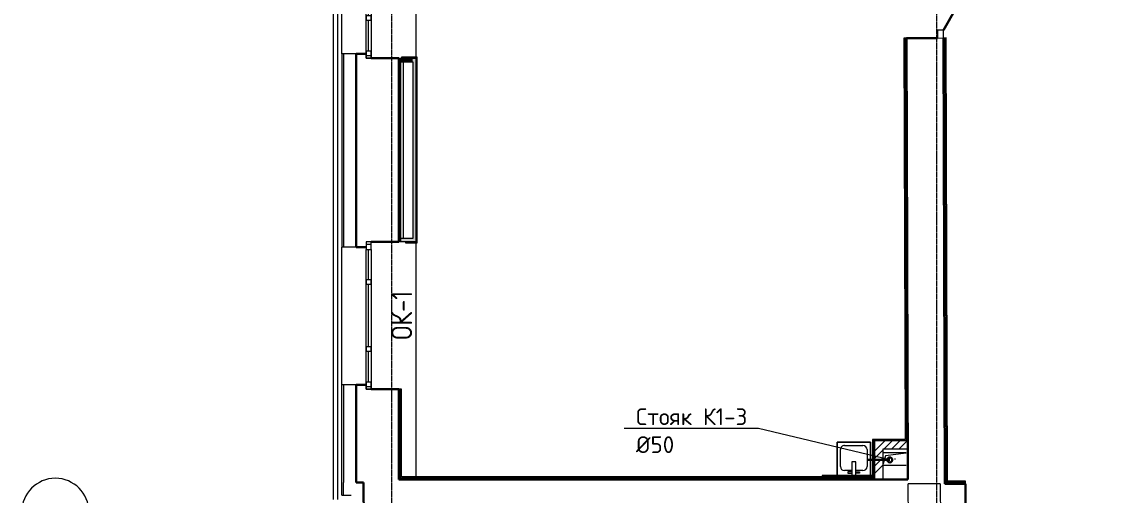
# Model space of a CAD drawing. Header units: millimetres. Extents: x -10178924 to 11692288, y -947381 to 58396.
# Drawn here: x -10915 to 2102, y -156149 to -150500 of the extents above; entities that cross this region are included whole.
import ezdxf
from ezdxf import colors
from ezdxf.entities.mleader import LeaderData, LeaderLine
from ezdxf.math import Vec2, Vec3

# ---------------------------------------------------------------- set-up
doc = ezdxf.new("R2010")
doc.units = ezdxf.units.MM
doc.linetypes.add('ADSK_Линия сетки', pattern=[25, 20, -2.5, 0, -2.5])
for name, color, linetype, lineweight in [('!К1', 32, 'Continuous', 30), ('_ Окна', 7, 'Continuous', 9), ('Выноски ВК', 7, 'Continuous', 0), ('Двери', 7, 'Continuous', 9), ('Марки окон', 7, 'Continuous', 20), ('Обобщенные модели', 7, 'Continuous', 18), ('Окна', 7, 'Continuous', 9), ('Оси', 253, 'Continuous', 9), ('Перекрытие', 7, 'Continuous', 18), ('Сантехника', 7, 'Continuous', 18), ('Стены внутренние', 7, 'Continuous', 18), ('Стены наружные', 7, 'Continuous', 18), ('Стены несущие', 7, 'Continuous', 30), ('Стены отделка', 7, 'Continuous', 30), ('Стены штриховка', 7, 'Continuous', 9), ('ШТРИХОВКА', 252, 'Continuous', 15)]:
    doc.layers.add(name, color=color, linetype=linetype, lineweight=lineweight)
doc.styles.add('GOST Common_2', font='GOST_Common.ttf', dxfattribs={"width": 0.9, "height": 250})
doc.styles.add('PDF ISOCPEUR', font='isocpeur.ttf')
pattern_1 = [(45, (0, -123085.82), (-269.4077, 269.4077), []), (45, (89.8, -123085.82), (-269.4077, 269.4077), []), (45, (179.6, -123085.82), (-269.4077, 269.4077), []), (45, (269.4, -123085.82), (-269.4077, 269.4077), [])]

# ---------------------------------------------------------------- blocks, each defined once
blk = doc.blocks.new('Дверь-Alumark_двупольная с глухим окном_S70 - 1400х2200 алюм ост Д30п-6129808-План 2-го этажа')
at = {"layer": 'Двери', "lineweight": 30}
for p, q in [((-480, 220), (312, 677)), ((730, 220), (475, 367))]:
    blk.add_line(p, q, dxfattribs=at)
at = {"layer": 'Двери'}
for p, q in [((-575, 220), (-575, 150)), ((-480, 220), (-575, 220)), ((-575, 150), (-480, 150)), ((-480, 150), (-480, 220)), ((730, 220), (730, 150)), ((825, 220), (730, 220)), ((730, 150), (825, 150)), ((825, 150), (825, 220))]:
    blk.add_line(p, q, dxfattribs=at)
blk = doc.blocks.new('окно трехпол с фрамугой - 1740 и 1760 -2300_h___нов_ ок1-2165949-План 2-го этажа')
at = {"layer": '_ Окна', "lineweight": 18}
for p, q in [((-880, 75), (-880, 135)), ((-880, 135), (-790, 135)), ((-790, 135), (-790, 75)), ((-430, 75), (-430, 135)), ((-430, 135), (-370, 135)), ((-370, 135), (-370, 75)), ((370, 75), (370, 135)), ((370, 135), (430, 135)), ((430, 135), (430, 75)), ((790, 135), (790, 75)), ((880, 135), (790, 135)), ((880, 75), (880, 135)), ((-790, 75), (-880, 75)), ((-370, 75), (-430, 75)), ((430, 75), (370, 75)), ((790, 75), (880, 75))]:
    blk.add_line(p, q, dxfattribs=at)
at = {"layer": '_ Окна'}
for p, q in [((-850, 75), (-850, 135)), ((850, 75), (850, 135)), ((-790, 105), (-430, 105)), ((-370, 105), (370, 105)), ((430, 105), (790, 105))]:
    blk.add_line(p, q, dxfattribs=at)
at = {"layer": 'Окна'}
for p, q in [((-880, 135), (-880, 75)), ((-790, 135), (-880, 135)), ((-790, 135), (-430, 135)), ((-370, 135), (-430, 135)), ((-370, 135), (370, 135)), ((430, 135), (370, 135)), ((430, 135), (790, 135)), ((880, 135), (790, 135)), ((880, 75), (880, 135)), ((-880, 75), (-790, 75)), ((-430, 75), (-790, 75)), ((-430, 75), (-370, 75)), ((370, 75), (-370, 75)), ((370, 75), (430, 75)), ((790, 75), (430, 75)), ((790, 75), (880, 75))]:
    blk.add_line(p, q, dxfattribs=at)
blk = doc.blocks.new('SND_2D_Раковина - 400х400-V36-План 2-го этажа')
at = {"layer": 'Сантехника'}
for p, q in [((-200, 180), (-200, -220)), ((-200, -220), (-200, 180)), ((-70, 150), (-25, 150)), ((-70, 135), (-70, 150)), ((-25, 135), (-70, 135)), ((-25, 180), (-25, 15)), ((25, 15), (25, 180)), ((70, 150), (25, 150)), ((25, 135), (70, 135)), ((70, 135), (70, 150)), ((200, -220), (200, 180)), ((200, 180), (200, -220)), ((-160, -130), (-160, 70)), ((-110, 120), (-25, 120)), ((-25, 15), (25, 15)), ((25, 120), (110, 120)), ((160, 70), (160, -130)), ((-200, -220), (200, -220)), ((200, -220), (-200, -220)), ((110, -180), (-110, -180))]:
    blk.add_line(p, q, dxfattribs=at)
for centre, start, end in [((-110, 70), 90, 180), ((110, 70), 0, 90), ((-110, -130), 180, 270), ((110, -130), 270, 0)]:
    blk.add_arc(centre, 50, start, end, dxfattribs=at)
blk = doc.blocks.new('GM_Отверстие прямоугольное _в плите_ - Отверстие-6229375-План 2-го этажа')
at = {"layer": 'Обобщенные модели'}
for p, q in [((-75, 131), (-75, -144)), ((-75, 131), (-75, -144)), ((-72, 131), (-38, -113)), ((75, -144), (75, 132)), ((75, -144), (75, 132)), ((-38, -113), (56, -144))]:
    blk.add_line(p, q, dxfattribs=at)
for start, end in [(0, 180), (180, 360), (0, 105), (240, 0), (195, 210)]:
    blk.add_arc((0, 0), 2.5, start, end, dxfattribs=at)
blk = doc.blocks.new('Ось сетки - Круг_Ø8 мм-8258-План 2-го этажа')
at = {"layer": 'Оси', "lineweight": 20}
for start, end in [(360, 180), (180, 360)]:
    blk.add_arc((0, 0), 4, start, end, dxfattribs=at)
blk = doc.blocks.new('2 этаж')
at = {"lineweight": 9}
h = blk.add_hatch(dxfattribs=at)
h.set_pattern_fill('ANSI34', color=256, scale=20)
h.set_pattern_definition(pattern_1)
h.paths.add_polyline_path([(44165, -114791), (44065, -114791), (44065, -117666), (44165, -117666), (44165, -117659)])
h.paths.add_polyline_path([(44165, -114459), (43455, -114459), (43455, -114559), (44065, -114559), (44065, -114791), (44165, -114791)])
h.paths.add_polyline_path([(42385, -114459), (41921, -114459), (41922, -114559), (42385, -114559)])
h.paths.add_polyline_path([(44153, -118721), (44165, -118721), (44165, -117666), (44065, -117666), (44065, -118721), (44140, -118721)])
h.paths.add_polyline_path([(38251, -129293), (38646, -129293), (38646, -128521), (38251, -128521)], flags=9)
h.paths.add_polyline_path([(-199, -128948), (196, -128948), (196, -128177), (-199, -128177)], flags=9)
h.paths.add_polyline_path([(2801, -128948), (3196, -128948), (3196, -128177), (2801, -128177)], flags=9)
h.paths.add_polyline_path([(6936, -128948), (7363, -128948), (7363, -128177), (6936, -128177)], flags=9)
h.paths.add_polyline_path([(9951, -128948), (10346, -128948), (10346, -128177), (9951, -128177)], flags=9)
h.paths.add_polyline_path([(17851, -128948), (18246, -128948), (18246, -128177), (17851, -128177)], flags=9)
h.paths.add_polyline_path([(30349, -128948), (30745, -128948), (30745, -128177), (30349, -128177)], flags=9)
h.paths.add_polyline_path([(41651, -128948), (42046, -128948), (42046, -128177), (41651, -128177)], flags=9)
h.paths.add_polyline_path([(48604, -128948), (49094, -128948), (49094, -128177), (48604, -128177)], flags=9)
h.paths.add_polyline_path([(-6668, -128948), (-6335, -128948), (-6335, -128177), (-6668, -128177)], flags=9)
h.paths.add_polyline_path([(55072, -128948), (55625, -128948), (55625, -128177), (55072, -128177)], flags=9)
h.paths.add_polyline_path([(-10729, -123544), (-10271, -123544), (-10271, -122772), (-10729, -122772)], flags=9)
h.paths.add_polyline_path([(-10713, -115244), (-10286, -115244), (-10286, -114472), (-10713, -114472)], flags=9)
h.paths.add_polyline_path([(-10698, -110594), (-10303, -110594), (-10303, -109822), (-10698, -109822)], flags=9)
h.paths.add_polyline_path([(-10729, -103294), (-10271, -103294), (-10271, -102522), (-10729, -102522)], flags=9)
h.paths.add_polyline_path([(-10698, -86994), (-10303, -86994), (-10303, -86222), (-10698, -86222)], flags=9)
h.paths.add_polyline_path([(-10745, -80494), (-10255, -80494), (-10255, -79722), (-10745, -79722)], flags=9)
h.paths.add_polyline_path([(-10713, -121744), (-10286, -121744), (-10286, -120972), (-10713, -120972)], flags=9)
h.paths.add_polyline_path([(45572, -128948), (46125, -128948), (46125, -128177), (45572, -128177)], flags=9)
h = blk.add_hatch()
h.set_pattern_fill('ANSI34', color=256, scale=20)
h.set_pattern_definition(pattern_1)
h.paths.add_polyline_path([(-348, -101988), (-742, -101988), (-742, -102454), (-642, -102454), (-642, -102088), (-348, -102088)])
at = {"layer": 'Стены внутренние'}
for points in [[(-6398, -97469), (-6252, -97469), (-6252, -97429), (-6398, -97429)], [(-6212, -99579), (-6212, -97429), (-6252, -97429), (-6252, -99579)], [(-6212, -99619), (-6212, -99579), (-6398, -99579), (-6398, -99619)]]:
    blk.add_hatch(color=256, dxfattribs=at).paths.add_polyline_path(points)
at = {"layer": 'Оси', "color": 252, "linetype": 'ADSK_Линия сетки'}
for p, q in [((0, -128115), (0, -78863)), ((-6500, -128115), (-6500, -78976))]:
    blk.add_line(p, q, dxfattribs=at)
at = {"layer": 'Перекрытие'}
for p, q in [((-6212, -97417), (-6212, -94703)), ((-6368, -97469), (-6368, -99579))]:
    blk.add_line(p, q, dxfattribs=at)
blk.add_lwpolyline([(-6386, -102422), (-6212, -102422), (-6212, -99631)], dxfattribs=at)
at = {"layer": 'Стены внутренние', "color": 8, "true_color": 0x7f7f7f}
for p, q in [((37, -102506), (-343, -102506)), ((-339, -102964), (-343, -102506)), ((37, -102506), (43, -103076))]:
    blk.add_line(p, q, dxfattribs=at)
at = {"layer": 'Стены наружные'}
for p, q in [((-7198, -102692), (-7198, -96719)), ((-7148, -96719), (-7148, -102692)), ((-7098, -97374), (-7098, -96719)), ((-7098, -101324), (-7098, -99684))]:
    blk.add_line(p, q, dxfattribs=at)
at = {"layer": 'Стены несущие'}
for p, q in [((8, -97187), (-362, -97188)), ((-355, -99716), (-362, -97188)), ((-362, -97188), (-346, -102454)), ((94, -102506), (78, -97187)), ((-6928, -97374), (-6928, -99684)), ((-6808, -97374), (-6928, -97374)), ((-6418, -97429), (-6748, -97429)), ((-6418, -97429), (-6418, -99619)), ((-6418, -99619), (-6418, -97429)), ((-6928, -99684), (-6808, -99684)), ((-6748, -99619), (-6418, -99619)), ((-346, -102434), (-350, -101116)), ((-6928, -102492), (-6928, -101324)), ((-6808, -101324), (-6928, -101324)), ((-6418, -101379), (-6748, -101379)), ((-6418, -101379), (-6418, -102455)), ((-6418, -102455), (-6418, -101379)), ((-6928, -102492), (-6838, -102492)), ((-6832, -103637), (-6838, -102492)), ((-6328, -102454), (-6418, -102455)), ((-346, -102454), (-6328, -102454)), ((342, -102506), (94, -102506)), ((342, -103076), (342, -102506))]:
    blk.add_line(p, q, dxfattribs=at)
at = {"layer": 'Стены отделка', "lineweight": 9}
for p, q in [((-362, -97188), (-394, -97188)), ((-394, -97188), (-380, -101976)), ((110, -97186), (78, -97187)), ((98, -97187), (114, -102496)), ((126, -102474), (110, -97186)), ((-7098, -97374), (-7098, -99684)), ((-6928, -97374), (-7098, -97374)), ((-7078, -97374), (-7078, -97378)), ((-6418, -97429), (-6212, -97429)), ((-6398, -97429), (-6398, -99579)), ((-6398, -97469), (-6252, -97469)), ((-6202, -97417), (-6386, -97417)), ((-6386, -97417), (-6386, -97429)), ((-6252, -97469), (-6252, -99579)), ((-6212, -99619), (-6212, -97429)), ((-6200, -99629), (-6200, -97419)), ((-6928, -99684), (-7098, -99684)), ((-7078, -99678), (-7078, -99684)), ((-6212, -99619), (-6418, -99619)), ((-6252, -99579), (-6398, -99579)), ((-6398, -99579), (-6398, -99619)), ((-6338, -99619), (-6338, -99631)), ((-6338, -99631), (-6202, -99631)), ((-350, -101116), (-355, -99716)), ((-7098, -102642), (-7098, -101324)), ((-6928, -101324), (-7098, -101324)), ((-7078, -101328), (-7078, -101324)), ((-6386, -101379), (-6418, -101379)), ((-6386, -102422), (-6386, -101379)), ((-368, -101894), (-368, -101988)), ((-767, -101976), (-767, -102409)), ((-742, -101976), (-767, -101976)), ((-742, -102454), (-742, -101976)), ((-380, -101976), (-742, -101976)), ((-742, -101988), (-348, -101988)), ((-642, -102454), (-642, -102088)), ((-642, -102088), (-348, -102088)), ((-6398, -102455), (-6398, -102434)), ((-6398, -102434), (-742, -102434)), ((-1367, -102422), (-6386, -102422)), ((-767, -102409), (-1367, -102409)), ((-1367, -102409), (-1367, -102434)), ((-346, -102454), (-346, -102434)), ((-7078, -102642), (-7078, -102492)), ((-6838, -102642), (-6838, -102492)), ((-6418, -102455), (-6398, -102455)), ((-6398, -102454), (-346, -102454)), ((94, -102496), (114, -102496)), ((114, -102486), (342, -102486)), ((120, -102486), (120, -102506)), ((342, -102474), (126, -102474)), ((342, -102506), (342, -102474)), ((-7098, -102642), (-6987, -102642)), ((-6987, -102642), (-6987, -102642)), ((-6837, -102642), (-6838, -102642))]:
    blk.add_line(p, q, dxfattribs=at)
at = {"layer": 'Стены штриховка'}
for p, q in [((-392, -97188), (-378, -101978)), ((-382, -97188), (-368, -101894)), ((124, -102476), (108, -97186)), ((-7078, -97378), (-7078, -99678)), ((-6386, -97419), (-6200, -97419)), ((-6202, -99631), (-6202, -97417)), ((-6200, -97417), (-6202, -97417)), ((-6200, -97419), (-6200, -97417)), ((-6338, -99629), (-6200, -99629)), ((-6202, -99631), (-6200, -99631)), ((-6200, -99631), (-6200, -99629)), ((-7078, -101328), (-7078, -101328)), ((-7078, -101328), (-7078, -102492)), ((-6398, -102434), (-6398, -101379)), ((-6388, -102424), (-6388, -101379)), ((-758, -102418), (-758, -101976)), ((-752, -102424), (-752, -101976)), ((-742, -101978), (-378, -101978)), ((-752, -102424), (-6388, -102424)), ((-758, -102418), (-1367, -102418)), ((342, -102476), (124, -102476))]:
    blk.add_line(p, q, dxfattribs=at)
at = {"layer": 'Двери', "rotation": 270.1712152764861}
blk.add_blockref('Дверь-Alumark_двупольная с глухим окном_S70 - 1400х2200 алюм ост Д30п-6129808-План 2-го этажа', (-145, -96362), dxfattribs=at)
at = {"layer": 'Обобщенные модели', "rotation": 270}
blk.add_blockref('GM_Отверстие прямоугольное _в плите_ - Отверстие-6229375-План 2-го этажа', (-499, -102211), dxfattribs=at)
at = {"layer": 'Окна', "rotation": 90}
for p in [(-6673, -96549), (-6673, -100499)]:
    blk.add_blockref('окно трехпол с фрамугой - 1740 и 1760 -2300_h___нов_ ок1-2165949-План 2-го этажа', p, dxfattribs=at)
at = {"layer": 'Оси', "color": 252, "lineweight": 20, "xscale": 99.99999999999993, "yscale": 99.99999999999993, "zscale": 99.99999999999993, "rotation": 270}
blk.add_blockref('Ось сетки - Круг_Ø8 мм-8258-План 2-го этажа', (-10515, -102841), dxfattribs=at)
at = {"layer": 'Сантехника', "rotation": 180}
blk.add_blockref('SND_2D_Раковина - 400х400-V36-План 2-го этажа', (-992, -102229), dxfattribs=at)
at = {"layer": 'Марки окон', "lineweight": 9, "insert": (-6384, -100495), "char_height": 250, "width": 637.2, "attachment_point": 5, "rotation": 90, "line_spacing_factor": 1.022766, "style": 'GOST Common_2'}
blk.add_mtext('\\pxqc,t1.8,3.6,5.4,7.2,9,10.8,12.6,14.4,16.2,18,19.8,21.6,23.4,25.2,27,28.8,30.6,32.4,34.2,36,37.8,39.6,41.4,43.2,45,46.8,48.6,50.4,52.2,54,55.8,57.6;{ОК-1}', dxfattribs=at)
blk = doc.blocks.new('_None')

msp = doc.modelspace()

# ---------------------------------------------------------------- linework, layer by layer
at = {"layer": '!К1'}
msp.add_lwpolyline([(-562.4, -155727.7), (-820.9, -155727.7)], dxfattribs=at)
msp.add_circle((-562.4, -155727.7), 30, dxfattribs=at)

# ---------------------------------------------------------------- block references
at = {"layer": 'ШТРИХОВКА'}
msp.add_blockref('2 этаж', (0, -53506.6), dxfattribs=at)

# ---------------------------------------------------------------- leaders
at = {"layer": 'Выноски ВК', "ltscale": 50}
ml = msp.add_multileader_mtext('Standard', dxfattribs=at)
ml.set_content('Стояк К1-3 ^J%%C50', color=256, style='PDF ISOCPEUR')
ml.set_leader_properties(color=256, linetype='ByLayer', lineweight=-1)
ml.set_arrow_properties(name='NONE')
ml.build(insert=Vec2(0, 0))
ml.multileader.update_dxf_attribs({"text_left_attachment_type": 6, "text_right_attachment_type": 6, "dogleg_length": 100, "arrow_head_size": 300})
ctx = ml.context
ctx.base_point, ctx.char_height, ctx.arrow_head_size, ctx.landing_gap_size, ctx.plane_origin = Vec3(-3589.5, -155352.4), 200, 300, 0, Vec3(-7806.8, -152015.5)
ctx.left_attachment, ctx.right_attachment = 6, 6
notes = []
notes.append((ctx, [(1, (1, 1, 0), (-2129.5, -155352.4), (-1, 0), 100, [(1, [(-562.4, -155727.7)], 0, [])])]))
ctx.mtext.insert, ctx.mtext.flow_direction = Vec3(-3589.5, -155112.4), 5
for ctx, leaders in notes:
    for number, flags, end, landing, length, lines in leaders:
        leader = LeaderData()
        leader.index, (leader.has_last_leader_line, leader.has_dogleg_vector, leader.attachment_direction) = number, flags
        leader.last_leader_point, leader.dogleg_vector, leader.dogleg_length = Vec3(end), Vec3(landing), length
        for number, points, colour, breaks in lines:
            line = LeaderLine()
            line.index, line.vertices, line.color, line.breaks = number, Vec3.list(points), colors.encode_raw_color(colour), breaks
            leader.lines.append(line)
        ctx.leaders.append(leader)

doc.saveas('drawing.dxf')
